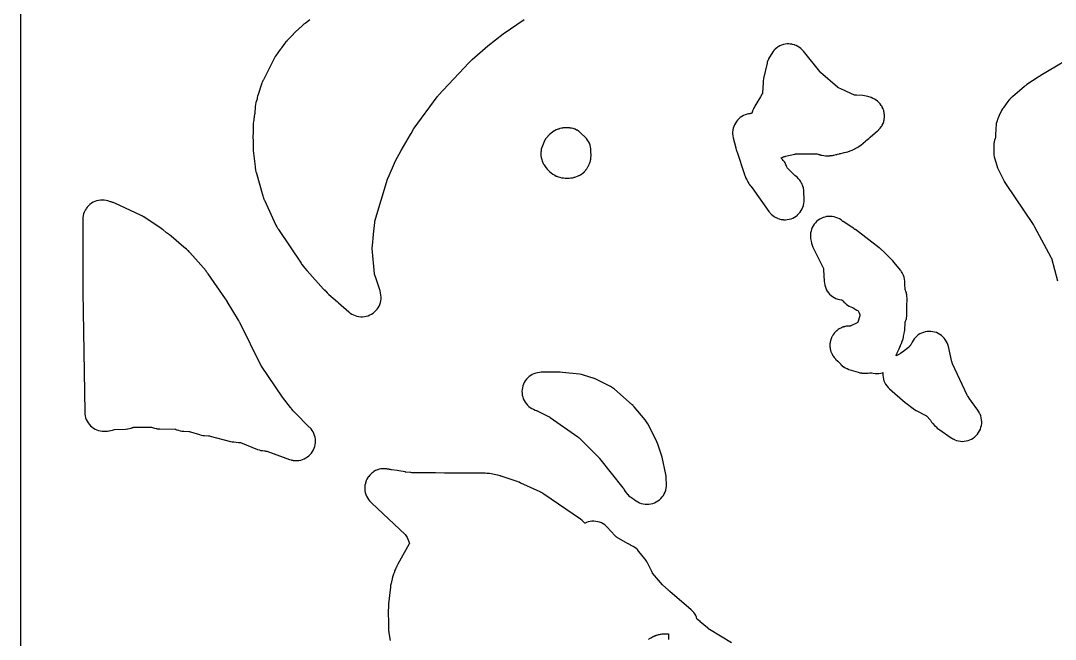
# Model space of a CAD drawing. Header units: millimetres. Extents: x 0 to 300, y 0 to 300.
# Drawn here: x 0 to 133.5, y 79.9 to 159.8 of the extents above; entities that cross this region are included whole.
import ezdxf

# ---------------------------------------------------------------- set-up
doc = ezdxf.new("R2010")
doc.units = ezdxf.units.MM
doc.layers.add('CUT', color=7, linetype='CONTINUOUS')

msp = doc.modelspace()

# ---------------------------------------------------------------- linework, layer by layer
at = {"layer": 'CUT'}
for points in [[(299.91, 299.94), (299.91, 0.06), (299.91, 0.05), (299.91, 0.02), (299.91, 0.01), (299.9, 0), (299.89, 0), (299.86, 0), (299.85, 0), (0.06, 0), (0.05, 0), (0.02, 0), (0.01, 0), (0.01, 0.01), (0, 0.01), (0, 0.02), (0, 0.05), (0, 0.06), (0, 299.94)], [(37.3, 159.9), (37.08, 159.71), (37.07, 159.71), (37.06, 159.7), (36.69, 159.43), (36.55, 159.33), (36.5, 159.29), (36.31, 159.13), (35.47, 158.34), (35.43, 158.3), (35.36, 158.24), (35.32, 158.21), (35.31, 158.2), (35.3, 158.19), (35.28, 158.17), (35.27, 158.16), (35.26, 158.15), (35.25, 158.14), (35.25, 158.13), (35.24, 158.12), (35.17, 158.05), (35.14, 158.02), (34.36, 157.2), (34.35, 157.19), (34.32, 157.15), (34.22, 157.05), (34.1, 156.9), (33.65, 156.27), (33.64, 156.26), (33.61, 156.22), (33.59, 156.2), (33.51, 156.11), (33.35, 155.89), (33.28, 155.78), (32.95, 155.33), (32.84, 155.15), (32.73, 154.97), (32.71, 154.92), (31.31, 152.15), (31.28, 152.1), (31.28, 152.09), (31.25, 152.05), (31.18, 151.9), (31.17, 151.88), (31.11, 151.71), (31.1, 151.68), (31.09, 151.65), (31.07, 151.58), (30.62, 150.24), (30.56, 150.05), (30.52, 149.85), (30.49, 149.66), (30.36, 149.23), (30.29, 148.97), (30.26, 148.7), (30.19, 147.79), (30.19, 147.78), (30.19, 147.76), (30.18, 147.72), (30.02, 146.74), (30, 146.54), (29.99, 146.35), (29.99, 145.24), (29.99, 145.19), (29.97, 144.98), (29.96, 144.79), (29.97, 144.6), (29.98, 144.42), (29.98, 143.34), (29.98, 143.33), (29.98, 143.31), (30, 143.01), (30.25, 140.97), (30.26, 140.89), (30.26, 140.84), (30.26, 140.82), (30.26, 140.81), (30.27, 140.81), (30.27, 140.8), (30.27, 140.79), (30.27, 140.78), (30.27, 140.77), (30.27, 140.75), (30.28, 140.65), (30.29, 140.59), (30.29, 140.58), (30.3, 140.53), (30.3, 140.52), (30.36, 140.29), (30.38, 140.24), (31.26, 137.15), (31.3, 137), (31.33, 136.89), (31.38, 136.78), (31.38, 136.76), (31.39, 136.73), (31.43, 136.64), (31.46, 136.59), (32.93, 133.37), (33.03, 133.17), (33.14, 133), (33.15, 132.99), (33.15, 132.98), (33.18, 132.95), (33.21, 132.9), (33.23, 132.87), (33.24, 132.86), (33.25, 132.85), (33.28, 132.81), (36.17, 128.47), (36.24, 128.36), (36.26, 128.33), (36.31, 128.25), (36.47, 128.05), (36.62, 127.88), (36.67, 127.82), (36.94, 127.52), (36.96, 127.5), (39.07, 125.13), (39.17, 125.02), (39.18, 125.01), (39.28, 124.92), (39.36, 124.85), (39.37, 124.84), (39.54, 124.65), (39.77, 124.43), (40.86, 123.5), (40.93, 123.44), (40.96, 123.42), (41.02, 123.37), (42.33, 122.19), (42.52, 122.03), (42.72, 121.9), (42.94, 121.79), (43.16, 121.7), (43.39, 121.63), (43.63, 121.58), (43.87, 121.55), (44.11, 121.55), (44.35, 121.57), (44.59, 121.62), (44.82, 121.69), (45.04, 121.78), (45.26, 121.89), (45.46, 122.02), (45.65, 122.17), (45.82, 122.34), (45.98, 122.52), (46.12, 122.72), (46.24, 122.93), (46.33, 123.15), (46.41, 123.38), (46.46, 123.62), (46.49, 123.86), (46.5, 124.1), (46.48, 124.34), (46.47, 124.4), (46.44, 124.58), (46.43, 124.64), (46.37, 124.88), (45.73, 126.84), (45.72, 126.87), (45.72, 126.88), (45.71, 126.9), (45.71, 126.91), (45.68, 126.98), (45.68, 126.99), (45.67, 127), (45.67, 127.01), (45.67, 127.02), (45.67, 127.03), (45.66, 127.1), (45.36, 130.35), (45.36, 130.36), (45.36, 130.37), (45.36, 130.4), (45.44, 131.18), (45.49, 131.69), (45.58, 132.64), (45.64, 133.3), (45.69, 133.78), (45.69, 133.79), (45.71, 133.89), (47.33, 139.32), (47.34, 139.35), (47.36, 139.41), (47.39, 139.48), (47.4, 139.51), (48.36, 141.69), (49.11, 143.02), (49.99, 144.58), (50.29, 145.1), (50.36, 145.23), (50.67, 145.78), (50.69, 145.81), (50.7, 145.82), (50.72, 145.86), (50.72, 145.87), (50.73, 145.88), (50.76, 145.92), (53.75, 149.96), (53.8, 150.03), (53.81, 150.04), (53.82, 150.05), (53.88, 150.12), (57.85, 154.4), (58.24, 154.79), (60.29, 156.52), (62.25, 158.1), (64.98, 159.94)], [(136.9, 155.85), (131.53, 152.67), (131.43, 152.6), (131.42, 152.59), (131.41, 152.58), (131.39, 152.57), (131.28, 152.51), (129.82, 151.53), (129.69, 151.43), (129.6, 151.36), (129.53, 151.31), (127.95, 149.97), (127.89, 149.92), (127.88, 149.9), (127.84, 149.87), (127.82, 149.85), (127.79, 149.83), (127.77, 149.81), (127.75, 149.79), (127.69, 149.73), (127.57, 149.59), (127.56, 149.57), (127.55, 149.56), (127.54, 149.54), (127.52, 149.52), (127.51, 149.51), (127.38, 149.34), (126.84, 148.63), (126.84, 148.62), (126.82, 148.59), (126.79, 148.55), (126.78, 148.54), (126.77, 148.53), (126.75, 148.5), (126.72, 148.45), (126.68, 148.4), (126.56, 148.19), (126.23, 147.54), (126.14, 147.35), (126.07, 147.15), (125.94, 146.73), (125.88, 146.49), (125.88, 146.47), (125.84, 146.24), (125.82, 146.01), (125.78, 144.86), (125.78, 144.83), (125.78, 144.77), (125.78, 144.76), (125.78, 144.74), (125.78, 144.73), (125.76, 144.67), (125.72, 144.57), (125.65, 144.35), (125.6, 144.14), (125.57, 143.91), (125.56, 143.69), (125.56, 142.71), (125.57, 142.45), (125.61, 142.19), (125.68, 141.94), (126.05, 140.79), (126.12, 140.62), (126.19, 140.44), (126.88, 139.06), (126.89, 139.04), (127.06, 138.75), (130.65, 133.48), (130.69, 133.42), (130.7, 133.39), (130.74, 133.32), (130.82, 133.16), (132.92, 129.24), (132.92, 129.23), (132.95, 129.18), (132.95, 129.17), (132.96, 129.16), (132.97, 129.15), (132.97, 129.14), (132.98, 129.11), (133.76, 126.2)], [(91.72, 79.43), (88.87, 81.17), (88.85, 81.18), (88.85, 81.19), (88.84, 81.19), (88.83, 81.2), (88.82, 81.21), (88.81, 81.21), (88.81, 81.22), (88.8, 81.22), (88.79, 81.23), (88.78, 81.24), (88.77, 81.24), (88.77, 81.25), (88.76, 81.25), (88.75, 81.26), (88.74, 81.27), (88.73, 81.28), (88.72, 81.28), (88.71, 81.29), (88.7, 81.3), (88.64, 81.36), (88.61, 81.39), (87.68, 82.17), (87.67, 82.18), (87.32, 82.47), (87.28, 82.51), (87.26, 82.55), (87.18, 82.77), (87.09, 82.98), (86.97, 83.17), (86.84, 83.36), (86.68, 83.53), (86.52, 83.69), (83.76, 86.07), (83.66, 86.16), (83.63, 86.19), (83.61, 86.21), (83.6, 86.22), (83.58, 86.24), (82.85, 86.87), (82.83, 86.89), (82.82, 86.91), (82.81, 86.92), (81.54, 88.45), (81.52, 88.47), (81.51, 88.48), (81.5, 88.49), (81.5, 88.5), (81.49, 88.51), (81.49, 88.52), (81.48, 88.54), (81.43, 88.64), (81.42, 88.65), (80.81, 89.86), (80.8, 89.87), (80.69, 90.08), (80.54, 90.28), (80.53, 90.29), (79.77, 91.25), (79.61, 91.43), (79.61, 91.44), (79.43, 91.61), (79.24, 91.75), (79.03, 91.88), (78.78, 92.02), (78.69, 92.07), (78.66, 92.09), (78.63, 92.1), (78.62, 92.11), (78.6, 92.12), (78.46, 92.19), (78.42, 92.21), (78.41, 92.21), (78.4, 92.22), (77.07, 92.97), (77.01, 93.01), (76.92, 93.07), (76.9, 93.08), (76.89, 93.09), (75.97, 94.04), (75.92, 94.09), (75.88, 94.15), (75.72, 94.34), (75.54, 94.52), (75.35, 94.67), (75.14, 94.81), (74.92, 94.92), (74.69, 95.01), (74.45, 95.08), (74.21, 95.13), (73.96, 95.15), (73.71, 95.14), (73.47, 95.12), (73.23, 95.06), (72.99, 94.99), (72.81, 94.91), (72.8, 94.91), (72.79, 94.91), (72.68, 95.03), (72.46, 95.25), (72.22, 95.43), (67.51, 98.65), (67.4, 98.72), (67.39, 98.73), (67.37, 98.74), (67.34, 98.76), (67.27, 98.8), (67.19, 98.85), (67.17, 98.86), (67.13, 98.88), (67.01, 98.94), (64.51, 100.07), (64.5, 100.08), (64.3, 100.17), (64.29, 100.18), (64.07, 100.26), (61.98, 100.97), (61.97, 100.97), (61.96, 100.97), (61.93, 100.98), (61.92, 100.98), (61.91, 100.99), (61.9, 100.99), (61.87, 101), (61.85, 101), (61.56, 101.08), (61.54, 101.09), (60.47, 101.29), (60.36, 101.3), (60.25, 101.32), (60.22, 101.32), (60.21, 101.32), (60.2, 101.32), (60.19, 101.32), (60.18, 101.32), (60.15, 101.33), (59.93, 101.34), (56.72, 101.36), (56.35, 101.36), (56.17, 101.36), (56.15, 101.36), (54.69, 101.37), (53.53, 101.38), (53.52, 101.38), (52.91, 101.39), (52.01, 101.4), (51.33, 101.4), (50.47, 101.41), (50.34, 101.42), (50.27, 101.42), (49.68, 101.5), (49.65, 101.5), (49.64, 101.5), (49.59, 101.51), (48.79, 101.64), (48.58, 101.68), (47.83, 101.8), (47.82, 101.8), (47.73, 101.82), (47.57, 101.84), (47.52, 101.85), (47.51, 101.86), (47.5, 101.86), (47.49, 101.86), (47.48, 101.86), (47.45, 101.87), (47.35, 101.88), (47.34, 101.88), (47.33, 101.89), (47.32, 101.89), (47.31, 101.89), (47.3, 101.89), (47.29, 101.89), (47.21, 101.91), (46.97, 101.93), (46.82, 101.92), (46.81, 101.92), (46.72, 101.92), (46.48, 101.9), (46.25, 101.85), (46.08, 101.79), (46.02, 101.77), (45.79, 101.68), (45.58, 101.56), (45.43, 101.45), (45.38, 101.42), (45.25, 101.3), (45.24, 101.3), (45.2, 101.27), (45.03, 101.1), (44.9, 100.94), (44.87, 100.91), (44.76, 100.73), (44.74, 100.71), (44.68, 100.59), (44.64, 100.52), (44.63, 100.49), (44.59, 100.39), (44.56, 100.3), (44.55, 100.29), (44.54, 100.27), (44.54, 100.26), (44.54, 100.25), (44.53, 100.22), (44.52, 100.2), (44.51, 100.18), (44.47, 100.06), (44.47, 100.04), (44.42, 99.82), (44.42, 99.8), (44.39, 99.57), (44.39, 99.56), (44.39, 99.32), (44.41, 99.08), (44.46, 98.84), (44.53, 98.61), (44.53, 98.6), (44.62, 98.39), (44.62, 98.38), (44.62, 98.37), (44.73, 98.15), (44.86, 97.97), (44.87, 97.96), (44.87, 97.95), (45.01, 97.78), (45.02, 97.77), (45.02, 97.76), (45.18, 97.6), (45.19, 97.59), (45.2, 97.58), (45.3, 97.48), (49.62, 93.45), (49.87, 93.05), (50.12, 92.4), (50.13, 92.39), (50.13, 92.38), (50.15, 92.32), (50.15, 92.3), (50.15, 92.29), (50.15, 92.28), (50.14, 92.27), (50.12, 92.22), (48.66, 89.61), (48.52, 89.33), (48.47, 89.21), (48.46, 89.19), (48.34, 88.96), (48.25, 88.72), (48.24, 88.69), (48.21, 88.59), (48.18, 88.5), (48.1, 88.29), (47.99, 87.94), (47.79, 87.12), (47.76, 87), (47.74, 86.92), (47.73, 86.87), (47.7, 86.65), (47.46, 84.48), (47.44, 84.21), (47.44, 83.92), (47.42, 83.71), (47.41, 83.47), (47.41, 83.46), (47.41, 83.41), (47.44, 82.03), (47.44, 81.47), (47.45, 81.28), (47.46, 81.24), (47.46, 81.22), (47.46, 81.2), (47.46, 81.19), (47.46, 81.11), (47.5, 80.74), (47.67, 79.74)], [(81.02, 79.89), (81.15, 79.99), (81.23, 80.04), (81.3, 80.08), (81.32, 80.09), (81.33, 80.09), (81.41, 80.14), (81.42, 80.15), (81.43, 80.15), (81.46, 80.17), (81.52, 80.2), (81.54, 80.21), (81.56, 80.22), (81.59, 80.24), (81.65, 80.27), (81.69, 80.29), (81.72, 80.3), (81.77, 80.33), (81.79, 80.33), (81.81, 80.34), (81.82, 80.35), (81.85, 80.36), (81.87, 80.37), (81.88, 80.37), (81.91, 80.38), (81.92, 80.39), (81.94, 80.4), (81.95, 80.4), (81.97, 80.41), (82, 80.42), (82.01, 80.42), (82.06, 80.44), (82.19, 80.49), (82.31, 80.51), (82.37, 80.52), (82.42, 80.53), (82.53, 80.55), (82.64, 80.57), (82.75, 80.59), (82.87, 80.6), (82.99, 80.61), (83.09, 80.61), (83.29, 80.61), (83.38, 80.61), (83.51, 80.6), (83.54, 80.59), (83.59, 80.59), (83.59, 80.58), (83.57, 80.35), (83.57, 80.34), (83.57, 80.3), (83.57, 80.1), (83.59, 79.89)]]:
    msp.add_lwpolyline(points, dxfattribs=at)
for points in [[(94.1, 138.56), (94.13, 138.52), (94.21, 138.41), (94.38, 138.21), (96.54, 135.14), (96.62, 135.04), (96.65, 135.01), (96.69, 134.95), (96.78, 134.86), (96.86, 134.77), (97, 134.66), (97.05, 134.61), (97.2, 134.51), (97.25, 134.47), (97.42, 134.38), (97.47, 134.35), (97.64, 134.28), (97.69, 134.25), (97.88, 134.19), (97.93, 134.17), (98.11, 134.13), (98.12, 134.13), (98.17, 134.12), (98.37, 134.1), (98.41, 134.09), (98.42, 134.09), (98.66, 134.08), (98.91, 134.1), (99.15, 134.14), (99.39, 134.21), (99.62, 134.3), (99.84, 134.41), (100.05, 134.55), (100.22, 134.69), (100.24, 134.7), (100.42, 134.87), (100.58, 135.06), (100.72, 135.26), (100.72, 135.27), (100.84, 135.48), (100.93, 135.71), (101.01, 135.94), (101.01, 135.95), (101.06, 136.18), (101.06, 136.19), (101.09, 136.43), (101.09, 136.44), (101.09, 136.68), (101.09, 136.69), (101.05, 137.67), (101.05, 137.72), (101.03, 137.9), (101.03, 137.95), (100.99, 138.13), (100.98, 138.19), (100.92, 138.42), (100.87, 138.53), (100.83, 138.64), (100.81, 138.67), (100.79, 138.7), (100.78, 138.73), (100.77, 138.76), (100.72, 138.85), (100.72, 138.86), (100.69, 138.91), (100.65, 138.99), (100.6, 139.06), (100.51, 139.19), (100.35, 139.38), (100.17, 139.56), (99.9, 139.8), (98.96, 140.71), (98.89, 140.8), (98.87, 140.85), (98.85, 140.9), (98.84, 140.93), (98.82, 140.99), (98.8, 141.04), (98.74, 141.18), (98.62, 141.42), (98.53, 141.54), (98.52, 141.56), (98.47, 141.64), (98.44, 141.67), (98.43, 141.68), (98.42, 141.69), (98.38, 141.75), (98.3, 141.84), (98.22, 141.93), (98.21, 141.94), (98.16, 141.98), (98.11, 142.02), (98.11, 142.03), (98.09, 142.05), (98.1, 142.06), (98.12, 142.06), (98.14, 142.07), (98.15, 142.08), (98.31, 142.15), (98.32, 142.15), (98.33, 142.15), (98.35, 142.16), (98.37, 142.17), (98.38, 142.18), (98.4, 142.19), (98.41, 142.19), (98.5, 142.23), (98.52, 142.24), (98.53, 142.24), (98.56, 142.25), (98.57, 142.26), (98.58, 142.26), (98.59, 142.26), (98.6, 142.27), (98.61, 142.27), (98.62, 142.27), (98.63, 142.27), (98.64, 142.28), (98.65, 142.28), (98.67, 142.29), (99.87, 142.57), (99.88, 142.57), (99.9, 142.57), (99.91, 142.57), (99.91, 142.58), (99.92, 142.58), (99.93, 142.58), (99.94, 142.58), (99.96, 142.58), (100.01, 142.59), (100.03, 142.59), (100.04, 142.59), (100.06, 142.59), (100.28, 142.59), (100.6, 142.6), (100.86, 142.6), (101.09, 142.6), (101.24, 142.6), (101.84, 142.61), (102, 142.61), (102.05, 142.61), (102.07, 142.61), (102.11, 142.61), (102.14, 142.61), (102.15, 142.61), (102.18, 142.6), (102.28, 142.6), (102.31, 142.6), (102.41, 142.6), (102.56, 142.61), (102.57, 142.61), (102.58, 142.61), (102.59, 142.61), (102.6, 142.61), (102.61, 142.61), (102.62, 142.61), (102.64, 142.61), (102.65, 142.6), (102.66, 142.6), (102.7, 142.6), (102.72, 142.6), (102.73, 142.6), (102.74, 142.59), (102.75, 142.59), (102.76, 142.59), (102.91, 142.54), (102.96, 142.52), (103.05, 142.49), (103.12, 142.47), (103.13, 142.47), (103.18, 142.46), (103.22, 142.44), (103.23, 142.44), (103.26, 142.43), (103.37, 142.4), (103.38, 142.4), (103.63, 142.36), (103.64, 142.36), (103.86, 142.35), (103.89, 142.35), (103.9, 142.35), (103.98, 142.35), (104.3, 142.35), (104.31, 142.35), (104.32, 142.35), (104.39, 142.35), (104.46, 142.36), (104.54, 142.36), (104.58, 142.37), (104.6, 142.37), (104.61, 142.37), (104.62, 142.37), (104.76, 142.39), (104.89, 142.42), (104.9, 142.42), (104.92, 142.42), (105.21, 142.49), (105.32, 142.52), (105.4, 142.54), (105.6, 142.59), (105.64, 142.6), (105.65, 142.61), (105.66, 142.61), (105.69, 142.62), (105.7, 142.62), (105.74, 142.63), (105.77, 142.64), (105.8, 142.65), (106.13, 142.73), (106.26, 142.76), (106.47, 142.81), (106.52, 142.82), (106.73, 142.87), (107.02, 142.96), (107.3, 143.08), (107.71, 143.3), (107.73, 143.31), (107.75, 143.32), (107.92, 143.41), (107.94, 143.42), (107.95, 143.42), (108.01, 143.45), (108.12, 143.52), (108.13, 143.53), (108.14, 143.54), (108.15, 143.54), (108.17, 143.56), (108.18, 143.56), (108.19, 143.57), (108.41, 143.73), (109.01, 144.24), (109.08, 144.3), (109.41, 144.57), (109.59, 144.73), (110.57, 145.56), (110.62, 145.61), (110.63, 145.62), (110.66, 145.65), (110.7, 145.69), (110.74, 145.72), (110.74, 145.73), (110.9, 145.91), (111.04, 146.1), (111.08, 146.17), (111.09, 146.18), (111.17, 146.31), (111.27, 146.53), (111.35, 146.76), (111.38, 146.88), (111.39, 146.93), (111.39, 146.94), (111.4, 146.99), (111.42, 147.12), (111.42, 147.13), (111.43, 147.15), (111.43, 147.17), (111.44, 147.23), (111.45, 147.47), (111.44, 147.71), (111.43, 147.73), (111.43, 147.74), (111.42, 147.79), (111.41, 147.87), (111.4, 147.95), (111.39, 147.98), (111.38, 148.02), (111.38, 148.04), (111.38, 148.05), (111.35, 148.19), (111.29, 148.35), (111.27, 148.39), (111.26, 148.41), (111.16, 148.63), (111.15, 148.64), (111.14, 148.66), (111.14, 148.67), (111.13, 148.69), (111.04, 148.84), (110.9, 149.03), (110.9, 149.04), (110.74, 149.21), (110.74, 149.22), (110.56, 149.38), (110.37, 149.53), (110.17, 149.65), (109.95, 149.76), (109.72, 149.85), (109.31, 149.98), (109.29, 149.99), (109.1, 150.04), (109.08, 150.05), (108.89, 150.08), (108.86, 150.09), (108.64, 150.11), (107.82, 150.15), (107.75, 150.15), (107.74, 150.15), (107.73, 150.15), (107.72, 150.15), (107.71, 150.15), (107.7, 150.16), (107.69, 150.16), (107.67, 150.16), (107.66, 150.17), (107.65, 150.17), (107.59, 150.19), (106.56, 150.65), (106.38, 150.73), (106.29, 150.77), (105.52, 151.11), (105.51, 151.11), (105.5, 151.11), (105.49, 151.12), (105.47, 151.13), (105.46, 151.14), (105.45, 151.15), (105.44, 151.15), (105.44, 151.16), (105.42, 151.17), (105.38, 151.2), (103.21, 153.08), (103.2, 153.09), (103.19, 153.1), (103.18, 153.11), (103.16, 153.13), (103.16, 153.14), (103.15, 153.15), (103.14, 153.15), (103.13, 153.16), (103.12, 153.17), (103.11, 153.18), (103.09, 153.21), (101, 155.84), (100.84, 156.02), (100.66, 156.19), (100.47, 156.33), (100.47, 156.34), (100.44, 156.36), (100.42, 156.37), (100.4, 156.38), (100.27, 156.46), (100.05, 156.57), (99.9, 156.63), (99.88, 156.64), (99.83, 156.66), (99.82, 156.66), (99.78, 156.67), (99.6, 156.72), (99.59, 156.72), (99.49, 156.74), (99.47, 156.75), (99.46, 156.75), (99.36, 156.77), (99.31, 156.77), (99.26, 156.77), (99.12, 156.78), (99.12, 156.79), (99.04, 156.78), (98.99, 156.78), (98.93, 156.78), (98.88, 156.78), (98.64, 156.75), (98.4, 156.7), (98.18, 156.63), (98.17, 156.63), (97.95, 156.54), (97.95, 156.53), (97.74, 156.42), (97.73, 156.42), (97.7, 156.4), (97.54, 156.29), (97.54, 156.28), (97.41, 156.17), (97.38, 156.15), (97.36, 156.14), (97.35, 156.13), (97.35, 156.12), (97.3, 156.08), (97.28, 156.06), (97.24, 156.02), (97.18, 155.96), (97.18, 155.95), (97.03, 155.77), (96.9, 155.57), (96.61, 155.09), (96.6, 155.07), (96.5, 154.88), (96.48, 154.85), (96.48, 154.84), (96.47, 154.83), (96.38, 154.6), (96.37, 154.58), (96.33, 154.42), (96.31, 154.34), (96.31, 154.33), (96.3, 154.32), (95.86, 152.33), (95.85, 152.29), (95.8, 152.03), (95.79, 151.85), (95.79, 151.84), (95.79, 151.82), (95.79, 151.76), (95.72, 150.47), (95.72, 150.46), (95.72, 150.45), (95.71, 150.44), (95.71, 150.43), (95.71, 150.42), (95.71, 150.41), (95.69, 150.38), (95.69, 150.37), (95.68, 150.36), (95.68, 150.35), (95.68, 150.34), (95.67, 150.33), (95.45, 149.96), (95.32, 149.75), (95.24, 149.62), (95.11, 149.4), (94.72, 148.76), (94.72, 148.75), (94.72, 148.74), (94.67, 148.65), (94.66, 148.63), (94.65, 148.61), (94.63, 148.59), (94.56, 148.44), (94.56, 148.43), (94.54, 148.41), (94.43, 148.13), (94.4, 148.07), (94.39, 148.03), (94.38, 148.01), (94.37, 147.98), (94.32, 147.86), (94.3, 147.83), (94.29, 147.81), (94.29, 147.8), (94.28, 147.8), (94.28, 147.79), (94.27, 147.79), (94.17, 147.79), (94.06, 147.77), (94.05, 147.77), (94.03, 147.76), (94, 147.76), (93.95, 147.76), (93.92, 147.75), (93.72, 147.71), (93.48, 147.63), (93.26, 147.54), (93.05, 147.42), (92.85, 147.28), (92.66, 147.12), (92.49, 146.95), (92.34, 146.76), (92.21, 146.56), (92.09, 146.34), (92, 146.12), (91.93, 145.89), (91.9, 145.69), (91.89, 145.65), (91.86, 145.41), (91.86, 145.16), (91.89, 144.94), (91.89, 144.92), (91.93, 144.68), (92.26, 143.36), (92.27, 143.31), (92.28, 143.28), (92.3, 143.2), (92.31, 143.16), (92.31, 143.15), (92.32, 143.14), (92.32, 143.13), (92.32, 143.11), (92.34, 143.05), (92.36, 142.99), (92.38, 142.94), (92.38, 142.93), (92.38, 142.92), (93.39, 139.92), (93.4, 139.89), (93.4, 139.88), (93.47, 139.69), (93.53, 139.57), (93.58, 139.47), (93.66, 139.31), (93.69, 139.26), (93.7, 139.24), (93.83, 138.97), (93.94, 138.78), (94.01, 138.68), (94.02, 138.66), (94.03, 138.64), (94.05, 138.61), (94.06, 138.6), (94.07, 138.59), (94.08, 138.58)], [(73.15, 140.83), (73.19, 140.92), (73.21, 140.96), (73.22, 140.97), (73.23, 140.98), (73.24, 141), (73.25, 141.03), (73.35, 141.23), (73.36, 141.27), (73.44, 141.44), (73.45, 141.47), (73.45, 141.48), (73.46, 141.52), (73.47, 141.54), (73.48, 141.56), (73.51, 141.66), (73.51, 141.69), (73.53, 141.79), (73.55, 141.89), (73.56, 141.91), (73.58, 142.1), (73.58, 142.12), (73.58, 142.13), (73.59, 142.35), (73.58, 143), (73.56, 143.24), (73.52, 143.48), (73.46, 143.72), (73.38, 143.95), (73.27, 144.17), (73.14, 144.37), (73, 144.57), (72.83, 144.75), (72.33, 145.24), (72.15, 145.4), (72.14, 145.4), (72, 145.5), (71.95, 145.54), (71.94, 145.55), (71.78, 145.64), (71.74, 145.66), (71.73, 145.67), (71.72, 145.67), (71.53, 145.76), (71.49, 145.78), (71.41, 145.81), (71.3, 145.85), (71.25, 145.86), (71.06, 145.9), (71.05, 145.9), (71.01, 145.91), (70.97, 145.91), (70.91, 145.92), (70.89, 145.92), (70.86, 145.93), (70.82, 145.94), (70.76, 145.94), (70.58, 145.95), (70.51, 145.95), (70.27, 145.95), (70.03, 145.94), (69.98, 145.93), (69.97, 145.93), (69.95, 145.92), (69.93, 145.92), (69.89, 145.92), (69.8, 145.9), (69.62, 145.86), (69.56, 145.85), (69.52, 145.83), (69.5, 145.82), (69.47, 145.81), (69.41, 145.79), (69.36, 145.78), (69.34, 145.77), (69.11, 145.68), (68.89, 145.57), (68.66, 145.43), (68.61, 145.39), (68.44, 145.28), (68.4, 145.24), (68.24, 145.1), (68.21, 145.07), (68.05, 144.91), (68.03, 144.89), (68, 144.85), (67.96, 144.8), (67.92, 144.76), (67.88, 144.72), (67.87, 144.7), (67.73, 144.52), (67.72, 144.5), (67.68, 144.44), (67.67, 144.42), (67.65, 144.38), (67.6, 144.3), (67.59, 144.29), (67.49, 144.07), (67.31, 143.63), (67.23, 143.41), (67.17, 143.19), (67.14, 142.96), (67.14, 142.92), (67.14, 142.91), (67.13, 142.9), (67.13, 142.88), (67.13, 142.84), (67.13, 142.81), (67.12, 142.73), (67.12, 142.69), (67.12, 142.64), (67.12, 142.58), (67.13, 142.34), (67.17, 142.12), (67.17, 142.1), (67.22, 141.88), (67.22, 141.87), (67.3, 141.65), (67.3, 141.64), (67.32, 141.6), (67.33, 141.58), (67.39, 141.42), (67.47, 141.26), (67.52, 141.19), (67.61, 141.03), (67.64, 140.98), (67.65, 140.97), (67.66, 140.96), (67.76, 140.81), (67.8, 140.77), (67.94, 140.61), (67.97, 140.58), (68.24, 140.31), (68.44, 140.13), (68.45, 140.12), (68.66, 139.98), (68.68, 139.96), (68.84, 139.87), (68.89, 139.84), (68.93, 139.82), (69.11, 139.73), (69.16, 139.71), (69.33, 139.64), (69.37, 139.63), (69.56, 139.56), (69.58, 139.56), (69.79, 139.51), (69.8, 139.51), (69.91, 139.5), (69.96, 139.49), (69.97, 139.49), (70, 139.48), (70.02, 139.48), (70.03, 139.48), (70.24, 139.47), (70.27, 139.47), (70.76, 139.47), (70.98, 139.48), (71.11, 139.5), (71.2, 139.51), (71.37, 139.55), (71.42, 139.56), (71.44, 139.57), (71.46, 139.58), (71.5, 139.59), (71.62, 139.62), (71.63, 139.63), (71.83, 139.71), (71.86, 139.72), (72.03, 139.8), (72.04, 139.81), (72.23, 139.9), (72.41, 140.01), (72.53, 140.11), (72.58, 140.15), (72.74, 140.29), (72.74, 140.3), (72.75, 140.3), (72.75, 140.31), (72.9, 140.47), (72.93, 140.51), (72.94, 140.52), (72.94, 140.53), (72.95, 140.54), (72.96, 140.55), (73.03, 140.64), (73.09, 140.74), (73.1, 140.75), (73.1, 140.76)], [(8.12, 134.85), (8.12, 134.83), (8.06, 134.61), (8.06, 134.6), (8.02, 134.37), (8.02, 134.35), (8.01, 134.12), (8.01, 134.11), (8.01, 124.84), (8.01, 124.8), (8.26, 109.22), (8.28, 108.98), (8.32, 108.74), (8.38, 108.5), (8.46, 108.28), (8.57, 108.06), (8.7, 107.85), (8.84, 107.66), (9.01, 107.48), (9.19, 107.32), (9.38, 107.17), (9.59, 107.05), (9.81, 106.95), (10.04, 106.87), (10.28, 106.81), (10.52, 106.77), (10.76, 106.76), (10.93, 106.76), (10.98, 106.76), (11.16, 106.77), (11.2, 106.77), (11.39, 106.8), (11.43, 106.8), (11.64, 106.85), (11.86, 106.92), (12.09, 107.01), (12.1, 107.01), (12.11, 107.01), (13.54, 107.05), (13.79, 107.07), (13.84, 107.08), (14.03, 107.11), (14.27, 107.18), (14.36, 107.22), (14.37, 107.22), (14.42, 107.24), (14.49, 107.27), (14.5, 107.27), (14.51, 107.27), (14.52, 107.27), (14.54, 107.28), (14.55, 107.28), (14.57, 107.28), (14.58, 107.28), (14.62, 107.28), (16.79, 107.29), (16.8, 107.29), (16.85, 107.29), (16.86, 107.29), (16.87, 107.29), (16.88, 107.29), (16.99, 107.25), (17.15, 107.2), (17.25, 107.17), (17.3, 107.16), (17.48, 107.11), (17.52, 107.11), (17.61, 107.09), (17.74, 107.07), (17.94, 107.06), (17.95, 107.06), (17.96, 107.06), (19.95, 107.02), (19.98, 107.02), (20.03, 107), (20.12, 106.97), (20.17, 106.95), (20.35, 106.89), (20.57, 106.83), (20.8, 106.78), (21.03, 106.76), (21.69, 106.73), (21.79, 106.73), (21.8, 106.73), (21.91, 106.7), (23.08, 106.33), (23.29, 106.27), (23.5, 106.23), (23.71, 106.21), (24.24, 106.18), (24.26, 106.18), (24.3, 106.17), (24.34, 106.16), (24.45, 106.13), (27.07, 105.45), (27.28, 105.41), (27.49, 105.38), (28.09, 105.33), (28.18, 105.33), (28.24, 105.32), (28.3, 105.31), (28.32, 105.31), (28.34, 105.3), (30.55, 104.42), (30.76, 104.35), (30.97, 104.29), (31.19, 104.26), (31.47, 104.22), (31.52, 104.22), (31.6, 104.21), (31.65, 104.2), (31.66, 104.2), (31.67, 104.2), (31.72, 104.19), (31.74, 104.18), (34.67, 103.13), (34.68, 103.13), (34.7, 103.12), (34.91, 103.06), (34.93, 103.05), (35.14, 103.02), (35.17, 103.01), (35.41, 102.98), (35.65, 102.98), (35.89, 103), (36.13, 103.05), (36.36, 103.12), (36.58, 103.21), (36.8, 103.32), (37, 103.45), (37.19, 103.6), (37.36, 103.77), (37.52, 103.95), (37.66, 104.15), (37.77, 104.36), (37.87, 104.58), (37.95, 104.81), (38, 105.04), (38.03, 105.28), (38.04, 105.52), (38.02, 105.76), (37.99, 106), (37.92, 106.23), (37.84, 106.46), (37.74, 106.68), (37.61, 106.88), (37.47, 107.07), (37.3, 107.25), (37.23, 107.31), (35.42, 109.13), (35.35, 109.2), (35.31, 109.24), (35.3, 109.25), (35.27, 109.29), (35.25, 109.31), (35.19, 109.38), (35.16, 109.41), (34.98, 109.62), (34.94, 109.68), (34.91, 109.72), (34.89, 109.74), (34.82, 109.83), (33.77, 111.16), (31.08, 115.16), (31.05, 115.2), (31.04, 115.21), (31.04, 115.22), (31.03, 115.23), (31, 115.29), (28.26, 120.81), (28.24, 120.84), (28.23, 120.86), (28.14, 121.02), (28.13, 121.05), (28.09, 121.11), (26.64, 123.53), (26.63, 123.55), (26.55, 123.69), (26.44, 123.86), (24.19, 127.09), (24.12, 127.19), (24.06, 127.28), (24.03, 127.32), (23.99, 127.36), (23.91, 127.47), (22.54, 129.03), (21.83, 129.85), (21.74, 129.94), (21.63, 130.06), (21.62, 130.07), (21.58, 130.11), (21.4, 130.27), (21.05, 130.56), (19.43, 131.96), (19.22, 132.12), (18.81, 132.41), (18.33, 132.8), (18.31, 132.81), (18.11, 132.96), (15.87, 134.45), (15.85, 134.46), (15.71, 134.55), (15.69, 134.56), (15.66, 134.58), (15.54, 134.64), (15.47, 134.68), (12.23, 136.18), (11.93, 136.3), (11.91, 136.31), (11.9, 136.31), (11.86, 136.32), (11.75, 136.35), (11.66, 136.38), (11.58, 136.41), (11.26, 136.51), (11.02, 136.57), (10.78, 136.61), (10.53, 136.62), (10.28, 136.61), (10.04, 136.58), (9.8, 136.52), (9.57, 136.44), (9.34, 136.33), (9.13, 136.21), (8.93, 136.06), (8.75, 135.89), (8.74, 135.87), (8.58, 135.71), (8.57, 135.69), (8.49, 135.58), (8.44, 135.51), (8.43, 135.5), (8.31, 135.3), (8.3, 135.29), (8.27, 135.21), (8.25, 135.16), (8.23, 135.13), (8.2, 135.08)], [(105.93, 123.71), (105.94, 123.71), (105.95, 123.71), (106, 123.69), (106.01, 123.69), (106.04, 123.66), (106.05, 123.64), (106.08, 123.61), (106.27, 123.41), (106.32, 123.37), (106.46, 123.23), (106.49, 123.21), (106.51, 123.2), (106.56, 123.16), (106.57, 123.16), (106.57, 123.15), (106.68, 123.06), (106.88, 122.93), (107.1, 122.82), (107.32, 122.74), (107.38, 122.72), (107.41, 122.7), (107.45, 122.68), (107.48, 122.65), (107.49, 122.65), (107.54, 122.62), (107.68, 122.52), (107.87, 122.41), (108.02, 122.34), (108.04, 122.33), (108.06, 122.32), (108.06, 122.31), (108.07, 122.31), (108.1, 122.24), (108.14, 122.14), (108.16, 122.09), (108.17, 122.07), (108.18, 122.03), (108.21, 121.97), (108.22, 121.94), (108.24, 121.89), (108.24, 121.88), (108.24, 121.87), (108.25, 121.86), (108.25, 121.85), (108.26, 121.84), (108.26, 121.83), (108.27, 121.82), (108.27, 121.81), (108.27, 121.8), (108.28, 121.77), (108.28, 121.76), (108.28, 121.75), (108.28, 121.74), (108.27, 121.73), (108.27, 121.71), (108.27, 121.69), (108, 120.87), (107.99, 120.84), (107.98, 120.82), (107.98, 120.81), (107.97, 120.79), (107.96, 120.78), (107.91, 120.76), (107.86, 120.73), (107.13, 120.38), (107.1, 120.37), (107.08, 120.36), (107.06, 120.35), (107.05, 120.35), (107.02, 120.35), (106.82, 120.35), (106.77, 120.35), (106.58, 120.33), (106.52, 120.32), (106.37, 120.29), (106.36, 120.29), (106.35, 120.28), (106.34, 120.28), (106.33, 120.28), (106.28, 120.27), (106.15, 120.23), (106.11, 120.22), (106.09, 120.21), (106.08, 120.2), (106.05, 120.19), (106.04, 120.19), (105.89, 120.13), (105.81, 120.1), (105.67, 120.02), (105.6, 119.98), (105.47, 119.89), (105.39, 119.84), (105.29, 119.75), (105.28, 119.74), (105.27, 119.73), (105.26, 119.72), (105.25, 119.71), (105.2, 119.68), (105.1, 119.57), (105.03, 119.5), (104.97, 119.42), (104.95, 119.39), (104.9, 119.32), (104.88, 119.3), (104.87, 119.28), (104.84, 119.24), (104.81, 119.2), (104.8, 119.19), (104.79, 119.17), (104.78, 119.15), (104.74, 119.09), (104.7, 119.01), (104.69, 118.99), (104.67, 118.95), (104.63, 118.87), (104.62, 118.84), (104.61, 118.81), (104.6, 118.8), (104.59, 118.78), (104.59, 118.77), (104.58, 118.74), (104.57, 118.73), (104.57, 118.72), (104.54, 118.64), (104.53, 118.6), (104.52, 118.56), (104.51, 118.54), (104.51, 118.52), (104.5, 118.49), (104.5, 118.48), (104.49, 118.47), (104.47, 118.4), (104.45, 118.3), (104.43, 118.16), (104.42, 118.08), (104.42, 118.07), (104.42, 118.05), (104.41, 117.91), (104.41, 117.84), (104.41, 117.83), (104.41, 117.8), (104.41, 117.79), (104.42, 117.78), (104.42, 117.77), (104.42, 117.75), (104.42, 117.69), (104.42, 117.66), (104.42, 117.64), (104.42, 117.61), (104.43, 117.6), (104.43, 117.59), (104.43, 117.58), (104.43, 117.56), (104.43, 117.53), (104.44, 117.47), (104.45, 117.42), (104.45, 117.41), (104.45, 117.4), (104.46, 117.39), (104.46, 117.37), (104.46, 117.36), (104.46, 117.35), (104.47, 117.31), (104.5, 117.17), (104.52, 117.11), (104.58, 116.94), (104.6, 116.89), (104.68, 116.71), (104.7, 116.68), (104.71, 116.67), (104.73, 116.64), (104.74, 116.61), (104.75, 116.59), (104.76, 116.59), (104.76, 116.58), (104.77, 116.56), (104.79, 116.52), (104.81, 116.5), (104.82, 116.48), (104.83, 116.46), (104.87, 116.4), (104.95, 116.29), (104.97, 116.27), (104.98, 116.25), (105.04, 116.19), (105.08, 116.15), (105.12, 116.11), (105.12, 116.1), (105.13, 116.09), (105.42, 115.8), (105.8, 115.41), (105.81, 115.4), (105.82, 115.4), (105.83, 115.39), (105.86, 115.36), (105.98, 115.24), (106, 115.23), (106.18, 115.09), (106.2, 115.08), (106.39, 114.96), (106.61, 114.85), (106.62, 114.85), (106.85, 114.76), (108.07, 114.38), (108.17, 114.35), (108.25, 114.33), (108.27, 114.33), (108.29, 114.33), (108.31, 114.32), (108.41, 114.3), (108.43, 114.3), (108.44, 114.3), (108.45, 114.3), (108.46, 114.29), (108.48, 114.29), (108.49, 114.29), (108.51, 114.29), (108.52, 114.29), (108.54, 114.28), (108.56, 114.28), (108.59, 114.28), (108.63, 114.28), (108.64, 114.28), (108.65, 114.28), (108.65, 114.27), (108.66, 114.27), (108.67, 114.27), (108.69, 114.27), (108.74, 114.27), (108.89, 114.26), (109.01, 114.26), (109.09, 114.26), (109.14, 114.26), (109.18, 114.26), (109.24, 114.27), (109.33, 114.27), (109.58, 114.3), (109.7, 114.33), (109.71, 114.33), (109.72, 114.33), (109.77, 114.31), (110.01, 114.25), (110.25, 114.22), (110.49, 114.21), (110.74, 114.23), (110.98, 114.26), (111.21, 114.33), (111.24, 114.34), (111.23, 114.26), (111.23, 114.01), (111.26, 113.76), (111.31, 113.51), (111.38, 113.27), (111.48, 113.04), (111.6, 112.83), (111.75, 112.62), (111.91, 112.43), (112.09, 112.26), (114.11, 110.5), (114.24, 110.39), (115.16, 109.69), (115.34, 109.56), (115.53, 109.45), (116.79, 108.81), (116.85, 108.77), (116.86, 108.77), (116.87, 108.77), (116.89, 108.74), (116.91, 108.72), (117.33, 108.25), (117.35, 108.23), (117.35, 108.22), (117.37, 108.18), (117.52, 107.95), (117.7, 107.75), (117.92, 107.52), (118.07, 107.36), (118.1, 107.34), (118.25, 107.18), (118.42, 107.05), (118.46, 107.02), (118.58, 106.93), (119.93, 106), (120.05, 105.92), (120.06, 105.91), (120.08, 105.9), (120.13, 105.87), (120.26, 105.79), (120.3, 105.77), (120.48, 105.68), (120.52, 105.66), (120.76, 105.57), (121, 105.51), (121.24, 105.47), (121.49, 105.46), (121.74, 105.47), (121.99, 105.51), (122.23, 105.57), (122.46, 105.65), (122.69, 105.76), (122.9, 105.89), (123.1, 106.04), (123.28, 106.21), (123.45, 106.4), (123.6, 106.6), (123.72, 106.81), (123.82, 107.04), (123.9, 107.28), (123.96, 107.52), (123.99, 107.77), (124, 108.01), (123.98, 108.26), (123.94, 108.51), (123.87, 108.75), (123.78, 108.98), (123.73, 109.08), (123.67, 109.2), (123.66, 109.22), (123.62, 109.29), (123.49, 109.49), (122.68, 110.6), (122.38, 111.02), (122.36, 111.04), (122.23, 111.24), (122.21, 111.26), (122.21, 111.27), (122.2, 111.28), (122.19, 111.29), (122.18, 111.33), (122.17, 111.34), (122.14, 111.41), (120.24, 115.46), (120.24, 115.47), (120.23, 115.49), (120.22, 115.52), (120.21, 115.53), (120.2, 115.56), (120.2, 115.57), (120.19, 115.59), (120.17, 115.67), (120.16, 115.72), (120.16, 115.73), (119.7, 117.72), (119.63, 117.96), (119.54, 118.18), (119.43, 118.4), (119.3, 118.61), (119.15, 118.8), (118.98, 118.98), (118.79, 119.14), (118.59, 119.28), (118.37, 119.4), (118.15, 119.5), (117.92, 119.57), (117.68, 119.62), (117.43, 119.65), (117.19, 119.66), (116.94, 119.64), (116.7, 119.6), (116.47, 119.53), (116.24, 119.44), (116.02, 119.33), (115.81, 119.2), (115.62, 119.05), (115.44, 118.88), (115.28, 118.69), (115.14, 118.49), (115.02, 118.28), (115.01, 118.26), (114.95, 118.12), (114.94, 118.1), (114.9, 118.01), (114.89, 118), (114.86, 117.95), (114.84, 117.92), (114.83, 117.91), (114.81, 117.88), (114.78, 117.84), (114.75, 117.79), (114.73, 117.78), (114.68, 117.73), (114.6, 117.66), (114.58, 117.64), (114.53, 117.6), (113.76, 116.99), (113.57, 116.85), (113.49, 116.8), (113.46, 116.77), (113.45, 116.77), (113.37, 116.72), (113.04, 116.55), (112.98, 116.53), (112.95, 116.52), (112.96, 116.53), (112.97, 116.56), (112.99, 116.62), (112.99, 116.64), (112.99, 116.65), (113, 116.66), (113.01, 116.68), (113.01, 116.69), (113.02, 116.71), (113.03, 116.72), (113.04, 116.74), (113.04, 116.75), (113.05, 116.76), (113.05, 116.77), (113.06, 116.78), (113.1, 116.86), (113.1, 116.87), (113.1, 116.88), (113.29, 117.32), (113.29, 117.33), (113.3, 117.34), (113.34, 117.43), (113.52, 117.85), (113.56, 117.95), (113.62, 118.07), (113.64, 118.11), (113.64, 118.12), (113.65, 118.14), (113.68, 118.2), (113.68, 118.21), (113.69, 118.24), (113.7, 118.25), (113.75, 118.4), (113.76, 118.41), (113.76, 118.42), (113.77, 118.44), (113.78, 118.47), (113.85, 118.71), (113.89, 118.9), (113.9, 118.97), (113.92, 119.05), (113.96, 119.22), (114, 119.38), (114.01, 119.42), (114.05, 119.62), (114.07, 119.83), (114.07, 119.86), (114.08, 120.02), (114.08, 120.09), (114.09, 120.29), (114.1, 120.4), (114.12, 120.7), (114.12, 120.79), (114.12, 120.8), (114.12, 120.81), (114.12, 120.83), (114.12, 120.84), (114.13, 120.86), (114.13, 120.87), (114.13, 120.88), (114.14, 120.89), (114.14, 120.9), (114.14, 120.91), (114.15, 120.92), (114.15, 120.93), (114.16, 120.94), (114.22, 121.11), (114.23, 121.14), (114.24, 121.17), (114.27, 121.29), (114.27, 121.3), (114.29, 121.38), (114.3, 121.4), (114.3, 121.41), (114.31, 121.5), (114.33, 121.6), (114.34, 121.65), (114.35, 121.84), (114.35, 121.89), (114.35, 121.9), (114.35, 122.15), (114.35, 122.62), (114.35, 123.2), (114.36, 123.63), (114.36, 123.97), (114.36, 123.98), (114.35, 124.19), (114.35, 124.2), (114.34, 124.21), (114.34, 124.22), (114.34, 124.24), (114.34, 124.26), (114.33, 124.32), (114.33, 124.33), (114.33, 124.36), (114.32, 124.41), (114.31, 124.48), (114.3, 124.49), (114.3, 124.5), (114.3, 124.51), (114.3, 124.52), (114.3, 124.54), (114.29, 124.54), (114.29, 124.56), (114.29, 124.58), (114.28, 124.62), (114.25, 124.71), (114.24, 124.72), (114.24, 124.73), (114.23, 124.76), (114.23, 124.77), (114.23, 124.78), (114.22, 124.8), (114.22, 124.81), (114.22, 124.82), (114.21, 124.83), (114.16, 124.98), (114.15, 125), (114.14, 125.03), (114.13, 125.05), (114.13, 125.06), (114.13, 125.07), (114.13, 125.08), (114.13, 125.09), (114.12, 125.09), (114.12, 125.1), (114.12, 125.11), (114.12, 125.12), (114.11, 125.13), (114.11, 125.14), (114.11, 125.16), (114.11, 125.18), (114.1, 125.33), (114.09, 125.5), (114.08, 125.55), (114.08, 125.59), (114.07, 125.78), (114.07, 125.86), (114.07, 125.95), (114.06, 126.13), (114.03, 126.4), (114.03, 126.41), (113.98, 126.65), (113.9, 126.9), (113.89, 126.91), (113.87, 126.95), (113.83, 127.05), (113.82, 127.07), (113.79, 127.14), (113.78, 127.16), (113.77, 127.17), (113.74, 127.22), (113.66, 127.36), (113.66, 127.37), (113.56, 127.51), (113.54, 127.53), (113.52, 127.55), (113.51, 127.57), (113.51, 127.58), (112.72, 128.56), (112.54, 128.76), (112.53, 128.77), (112.52, 128.78), (111.18, 130.1), (111.11, 130.17), (111.07, 130.21), (111.05, 130.23), (111.03, 130.25), (111.02, 130.26), (110.99, 130.29), (110.93, 130.34), (110.89, 130.38), (110.87, 130.39), (110.83, 130.43), (110.8, 130.45), (110.78, 130.47), (107.7, 132.8), (107.69, 132.8), (107.68, 132.81), (107.67, 132.82), (107.64, 132.84), (107.44, 133), (107.25, 133.14), (106.1, 133.84), (106.06, 133.87), (106.03, 133.9), (105.84, 134.05), (105.63, 134.18), (105.42, 134.29), (105.19, 134.38), (104.96, 134.44), (104.72, 134.49), (104.48, 134.51), (104.23, 134.51), (103.99, 134.48), (103.76, 134.43), (103.52, 134.36), (103.3, 134.26), (103.09, 134.14), (102.89, 134.01), (102.7, 133.85), (102.53, 133.68), (102.38, 133.49), (102.24, 133.29), (102.13, 133.08), (102.04, 132.85), (101.97, 132.62), (101.92, 132.38), (101.89, 132.14), (101.89, 131.9), (101.92, 131.66), (101.97, 131.31), (102.02, 131.05), (102.1, 130.79), (102.2, 130.55), (103.49, 127.95), (103.58, 127.8), (103.59, 127.78), (103.59, 127.77), (103.6, 127.76), (103.6, 127.74), (103.6, 127.73), (103.6, 127.68), (103.6, 127.63), (103.66, 126.14), (103.69, 125.88), (103.74, 125.62), (103.82, 125.36), (103.92, 125.12), (103.94, 125.08), (104.07, 124.87), (104.21, 124.66), (104.37, 124.47), (104.55, 124.3), (104.75, 124.15), (104.96, 124.02), (105.18, 123.91), (105.42, 123.82), (105.66, 123.76), (105.9, 123.72)], [(77.76, 99.39), (77.78, 99.37), (77.79, 99.35), (77.8, 99.34), (77.8, 99.32), (77.87, 99.19), (78, 98.98), (78.15, 98.78), (78.31, 98.59), (78.32, 98.58), (78.48, 98.44), (78.64, 98.31), (78.82, 98.2), (78.98, 98.1), (78.99, 98.1), (79.11, 98.01), (79.21, 97.93), (79.4, 97.78), (79.62, 97.65), (79.84, 97.54), (80.07, 97.45), (80.32, 97.39), (80.56, 97.35), (80.81, 97.34), (81.06, 97.35), (81.31, 97.39), (81.55, 97.45), (81.79, 97.53), (82.01, 97.64), (82.22, 97.77), (82.42, 97.92), (82.61, 98.09), (82.77, 98.28), (82.92, 98.48), (83.04, 98.7), (83.15, 98.92), (83.23, 99.16), (83.28, 99.4), (83.31, 99.65), (83.32, 99.9), (83.3, 100.73), (83.28, 100.97), (83.24, 101.2), (82.76, 103.41), (82.69, 103.68), (82.21, 105.1), (82.08, 105.42), (82.07, 105.44), (82.06, 105.45), (80.9, 107.74), (80.76, 107.99), (80.58, 108.22), (79.17, 109.9), (79.03, 110.06), (79.01, 110.08), (78.89, 110.19), (76.61, 112.19), (76.37, 112.38), (76.1, 112.53), (74.39, 113.41), (74.22, 113.49), (74.04, 113.56), (74.01, 113.57), (73.98, 113.58), (72.6, 114.02), (72.36, 114.08), (72.12, 114.12), (69.9, 114.37), (69.62, 114.39), (69.61, 114.39), (69.6, 114.39), (67.17, 114.38), (66.93, 114.37), (66.69, 114.33), (66.45, 114.27), (66.22, 114.19), (66, 114.09), (65.8, 113.96), (65.6, 113.82), (65.42, 113.66), (65.26, 113.48), (65.11, 113.28), (64.98, 113.08), (64.88, 112.86), (64.79, 112.63), (64.73, 112.39), (64.7, 112.16), (64.68, 111.91), (64.69, 111.67), (64.72, 111.43), (64.78, 111.19), (64.85, 110.96), (64.95, 110.74), (65.07, 110.53), (65.21, 110.33), (65.37, 110.15), (65.55, 109.98), (65.74, 109.84), (65.95, 109.71), (66.16, 109.6), (66.39, 109.51), (66.53, 109.46), (66.57, 109.45), (66.59, 109.44), (66.65, 109.41), (68.18, 108.64), (68.22, 108.61), (68.23, 108.61), (68.32, 108.55), (71.9, 106.03), (71.92, 106.01), (71.97, 105.98), (71.98, 105.97), (71.99, 105.97), (71.99, 105.96), (72, 105.95), (72.01, 105.95), (72.02, 105.94), (72.03, 105.93), (72.07, 105.9), (74.54, 103.42), (74.63, 103.33), (74.66, 103.29), (74.69, 103.26), (77.71, 99.45), (77.75, 99.4)]]:
    msp.add_lwpolyline(points, close=True, dxfattribs=at)

doc.saveas('drawing.dxf')
